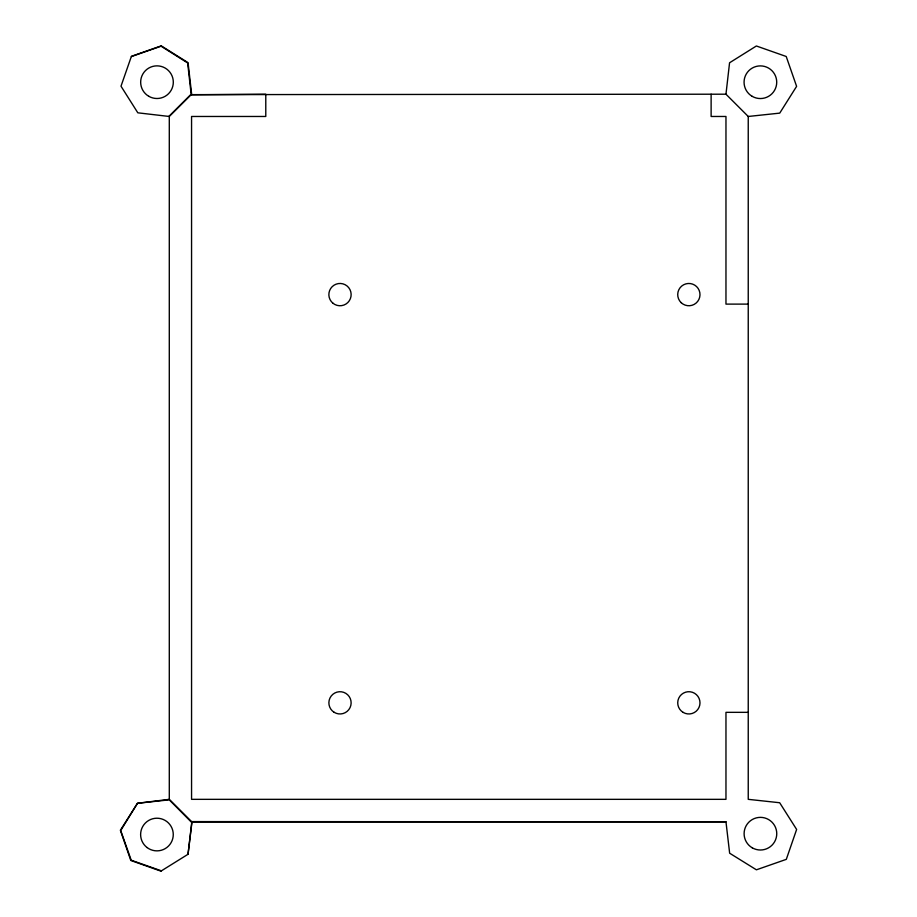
<?xml version="1.0" encoding="UTF-8"?>
<svg xmlns="http://www.w3.org/2000/svg" width="917" height="917" viewBox="0 0 917 917"><rect width="100%" height="100%" fill="white"/><g stroke="black" fill="none" stroke-linecap="round" stroke-linejoin="round"><path stroke-width="1.38" d="M191.997 821.792L188.031 854.266L160.911 871.15L130.799 860.467L120.368 830.263L137.481 803.281L169.29 799.337L191.997 821.999L725.966 821.792L729.645 853.211L756.41 869.809L786.305 859.355L796.632 829.449L779.679 802.742L748.238 799.337L748.238 116.47L725.966 94.199L191.206 94.634L169.29 116.47L169.29 799.337M725.966 821.792L191.561 821.598M169.29 116.47L137.825 112.814L120.998 86.198L131.406 56.327L161.254 45.85L188.054 62.654L191.63 94.084L191.057 94.795L265.781 94.199L265.781 116.47L191.561 116.47L191.561 799.337L725.966 799.337L725.966 712.337L748.238 712.337M725.966 94.199L729.565 62.78L756.376 45.988L786.213 56.487L796.609 86.358L779.737 113.123L748.238 116.47M188.031 854.266L191.745 822.526L169.255 799.842L137.481 803.281L120.712 830.538L131.223 860.226L161.415 870.841M168.9 116.367L191.137 94.176L187.653 62.952L161.071 46.205L131.406 56.556M748.238 304.112L725.966 304.112L725.966 116.47L711.122 116.47L711.122 94.199M334.166 712.314A11.13 11.13 0 0 0 351.131 703.156A11.13 11.13 0 0 0 334.716 693.046A11.13 11.13 0 0 0 334.166 712.314M683.188 712.417A11.13 11.13 0 0 0 699.992 702.961A11.13 11.13 0 0 0 683.394 693.137A11.13 11.13 0 0 0 683.188 712.417M681.159 302.656A11.13 11.13 0 0 0 699.671 297.257A11.13 11.13 0 0 0 685.744 283.915A11.13 11.13 0 0 0 681.159 302.656M332.928 303.206A11.13 11.13 0 0 0 350.993 296.432A11.13 11.13 0 0 0 336.092 284.178A11.13 11.13 0 0 0 332.928 303.206M147.075 847.549A16.334 16.334 0 0 0 173.141 836.591A16.334 16.334 0 0 0 150.606 819.489A16.334 16.334 0 0 0 147.075 847.549M752.261 847.824A16.334 16.334 0 0 0 776.756 833.691A16.334 16.334 0 0 0 752.261 819.546A16.334 16.334 0 0 0 752.261 847.824M752.227 96.365A16.334 16.334 0 0 0 776.722 82.221A16.334 16.334 0 0 0 752.227 68.076A16.334 16.334 0 0 0 752.227 96.365M148.818 96.319A16.334 16.334 0 0 0 173.313 82.186A16.334 16.334 0 0 0 148.818 68.041A16.334 16.334 0 0 0 148.818 96.319"/></g></svg>
